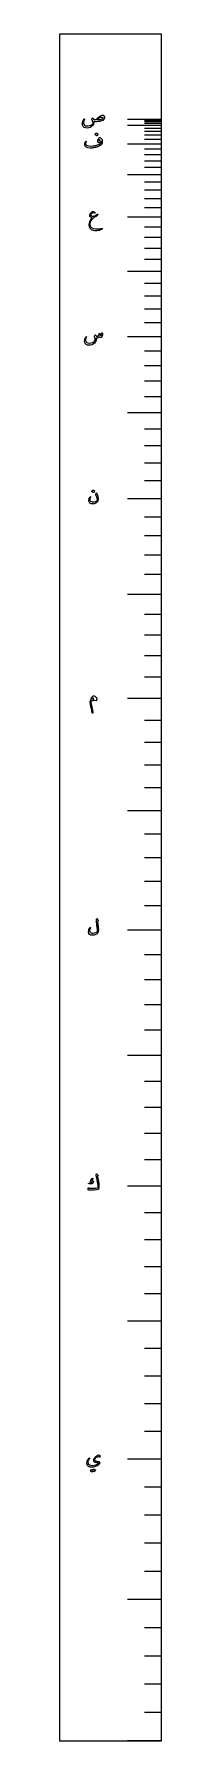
# Model space of a CAD drawing. Header units: millimetres. Extents: x 0 to 24, y 0 to 400.
import ezdxf

# ---------------------------------------------------------------- set-up
doc = ezdxf.new("R2010")
doc.units = ezdxf.units.MM
for name, color, linetype in [('CUT_OUTER', 1, 'Continuous'), ('ENGRAVE', 7, 'Continuous'), ('ENGRAVE_FINE', 8, 'Continuous'), ('TEXT', 5, 'Continuous')]:
    doc.layers.add(name, color=color, linetype=linetype)

msp = doc.modelspace()

# ---------------------------------------------------------------- linework, layer by layer
at = {"layer": 'CUT_OUTER'}
msp.add_lwpolyline([(0, 0), (24, 0), (24, 400), (0, 400)], close=True, dxfattribs=at)
at = {"layer": 'ENGRAVE'}
for points in [[(24, 380), (16, 380)], [(24, 378.554), (16, 378.554)], [(24, 374.2269), (16, 374.2269)], [(24, 367.0518), (16, 367.0518)], [(24, 357.0832), (16, 357.0832)], [(24, 344.397), (16, 344.397)], [(24, 329.0897), (16, 329.0897)], [(24, 311.2778), (16, 311.2778)], [(24, 291.0969), (16, 291.0969)], [(24, 268.7006), (16, 268.7006)], [(24, 244.2593), (16, 244.2593)], [(24, 217.959), (16, 217.959)], [(24, 190), (16, 190)], [(24, 160.5949), (16, 160.5949)], [(24, 129.9677), (16, 129.9677)], [(24, 98.3512), (16, 98.3512)], [(24, 65.9863), (16, 65.9863)], [(24, 33.1192), (16, 33.1192)], [(24, 0), (16, 0)]]:
    msp.add_lwpolyline(points, dxfattribs=at)
at = {"layer": 'ENGRAVE_FINE'}
for points in [[(24, 379.9421), (20, 379.9421)], [(24, 379.7685), (20, 379.7685)], [(24, 379.4792), (20, 379.4792)], [(24, 379.0743), (20, 379.0743)], [(24, 377.9183), (20, 377.9183)], [(24, 377.1675), (20, 377.1675)], [(24, 376.3019), (20, 376.3019)], [(24, 375.3216), (20, 375.3216)], [(24, 373.0183), (20, 373.0183)], [(24, 371.6961), (20, 371.6961)], [(24, 370.2606), (20, 370.2606)], [(24, 368.7124), (20, 368.7124)], [(24, 365.2794), (20, 365.2794)], [(24, 363.3958), (20, 363.3958)], [(24, 361.4015), (20, 361.4015)], [(24, 359.2971), (20, 359.2971)], [(24, 354.7606), (20, 354.7606)], [(24, 352.3299), (20, 352.3299)], [(24, 349.7918), (20, 349.7918)], [(24, 347.1473), (20, 347.1473)], [(24, 341.5417), (20, 341.5417)], [(24, 338.5825), (20, 338.5825)], [(24, 335.5201), (20, 335.5201)], [(24, 332.3555), (20, 332.3555)], [(24, 325.7236), (20, 325.7236)], [(24, 322.2583), (20, 322.2583)], [(24, 318.6948), (20, 318.6948)], [(24, 315.0343), (20, 315.0343)], [(24, 307.4265), (20, 307.4265)], [(24, 303.4815), (20, 303.4815)], [(24, 299.4441), (20, 299.4441)], [(24, 295.3155), (20, 295.3155)], [(24, 286.7896), (20, 286.7896)], [(24, 282.395), (20, 282.395)], [(24, 277.9144), (20, 277.9144)], [(24, 273.3491), (20, 273.3491)], [(24, 263.9702), (20, 263.9702)], [(24, 259.1594), (20, 259.1594)], [(24, 254.2696), (20, 254.2696)], [(24, 249.3024), (20, 249.3024)], [(24, 239.1417), (20, 239.1417)], [(24, 233.9514), (20, 233.9514)], [(24, 228.6897), (20, 228.6897)], [(24, 223.3584), (20, 223.3584)], [(24, 212.4933), (20, 212.4933)], [(24, 206.9628), (20, 206.9628)], [(24, 201.3693), (20, 201.3693)], [(24, 195.7145), (20, 195.7145)], [(24, 184.2277), (20, 184.2277)], [(24, 178.3992), (20, 178.3992)], [(24, 172.5164), (20, 172.5164)], [(24, 166.581), (20, 166.581)], [(24, 154.5599), (20, 154.5599)], [(24, 148.4778), (20, 148.4778)], [(24, 142.3505), (20, 142.3505)], [(24, 136.1798), (20, 136.1798)], [(24, 123.7159), (20, 123.7159)], [(24, 117.4265), (20, 117.4265)], [(24, 111.1012), (20, 111.1012)], [(24, 104.7422), (20, 104.7422)], [(24, 91.9303), (20, 91.9303)], [(24, 85.4814), (20, 85.4814)], [(24, 79.0064), (20, 79.0064)], [(24, 72.5074), (20, 72.5074)], [(24, 59.4451), (20, 59.4451)], [(24, 52.8858), (20, 52.8858)], [(24, 46.3104), (20, 46.3104)], [(24, 39.7208), (20, 39.7208)], [(24, 26.5075), (20, 26.5075)], [(24, 19.8877), (20, 19.8877)], [(24, 13.2618), (20, 13.2618)], [(24, 6.6319), (20, 6.6319)]]:
    msp.add_lwpolyline(points, dxfattribs=at)
at = {"layer": 'TEXT'}
for points in [[(10.0952, 381.0016), (10.2639, 380.9768), (10.4073, 380.8976), (10.5252, 380.7639), (10.6177, 380.5758), (10.628, 380.5038), (10.6202, 380.4234), (10.5942, 380.3345), (10.55, 380.2371), (10.4992, 380.1433), (10.4532, 380.0653), (10.4121, 380.003), (10.3758, 379.9565), (10.1641, 379.7823), (9.8774, 379.6468), (9.5157, 379.55), (9.079, 379.4919), (8.8162, 379.4792), (8.5649, 379.4847), (8.3251, 379.5083), (8.0968, 379.55), (8.0429, 379.1953), (7.9734, 378.9101), (7.8881, 378.6945), (7.7871, 378.5484), (7.5222, 378.3231), (7.221, 378.1552), (6.8835, 378.0449), (6.5097, 377.9919), (6.1162, 378.0104), (5.802, 378.1238), (5.567, 378.3322), (5.4113, 378.6355), (5.398, 378.6825), (5.3871, 378.7317), (5.3786, 378.7829), (5.3726, 378.8363), (5.3696, 378.8915), (5.3702, 378.9482), (5.3744, 379.0064), (5.3823, 379.0661), (5.3992, 379.1718), (5.421, 379.276), (5.4476, 379.3787), (5.479, 379.4798), (5.515, 379.5792), (5.5552, 379.6764), (5.5997, 379.7715), (5.6484, 379.8645), (5.67, 379.9023), (5.6913, 379.9383), (5.7123, 379.9725), (5.7331, 380.0048), (5.7532, 380.0354), (5.7724, 380.0641), (5.7907, 380.091), (5.8081, 380.1161), (5.8205, 380.1303), (5.8335, 380.1391), (5.8471, 380.1424), (5.8613, 380.1403), (5.8764, 380.1346), (5.8879, 380.127), (5.8958, 380.1176), (5.9, 380.1065), (5.9012, 380.0938), (5.9, 380.0798), (5.8964, 380.0647), (5.8903, 380.0484), (5.8549, 379.9949), (5.8214, 379.9359), (5.7896, 379.8715), (5.7597, 379.8016), (5.6968, 379.6229), (5.6581, 379.4544), (5.6435, 379.2963), (5.6532, 379.1484), (5.7436, 378.8674), (5.9085, 378.6633), (6.1477, 378.536), (6.4613, 378.4855), (6.7643, 378.4997), (7.0589, 378.5569), (7.345, 378.657), (7.6226, 378.8), (7.7064, 378.8596), (7.7786, 378.9319), (7.8394, 379.0168), (7.8887, 379.1145), (7.8945, 379.1281), (7.8972, 379.1448), (7.8969, 379.1644), (7.8935, 379.1871), (7.8509, 379.4036), (7.7956, 379.5935), (7.7275, 379.7569), (7.6468, 379.8935), (7.6307, 379.9186), (7.6214, 379.9407), (7.6186, 379.9598), (7.6226, 379.9758), (7.7726, 380.3726), (7.7941, 380.4025), (7.8149, 380.4149), (7.8352, 380.4098), (7.8548, 380.3871), (8.0339, 380.0823), (8.1297, 380.0369), (8.2528, 380.0024), (8.4031, 379.9788), (8.5806, 379.9661), (8.7914, 380.1715), (9.0028, 380.3617), (9.2148, 380.5368), (9.4274, 380.6968), (9.6306, 380.8301), (9.8097, 380.9254), (9.9645, 380.9826), (10.0952, 381.0016)], [(10.3323, 380.2855), (10.1838, 380.3986), (10.0286, 380.4669), (9.8668, 380.4905), (9.6984, 380.4694), (9.5157, 380.4049), (9.3065, 380.2988), (9.0706, 380.1509), (8.8081, 379.9613), (9.2862, 379.9598), (9.6996, 380.0133), (10.0483, 380.1219), (10.3323, 380.2855)], [(8.6169, 376.8011), (8.623, 376.8072), (8.6315, 376.8108), (8.6423, 376.812), (8.6556, 376.8108), (8.7497, 376.7727), (8.8383, 376.7261), (8.9215, 376.6711), (8.9992, 376.6076), (9.0068, 376.5979), (9.0101, 376.5882), (9.0092, 376.5786), (9.004, 376.5689), (8.7766, 376.2011), (8.7681, 376.1924), (8.7573, 376.1903), (8.744, 376.1948), (8.7282, 376.206), (8.7146, 376.2157), (8.6931, 376.2302), (8.6638, 376.2495), (8.6266, 376.2737), (8.5809, 376.3028), (8.5262, 376.3366), (8.4624, 376.3753), (8.3895, 376.4189), (8.3798, 376.4261), (8.375, 376.4334), (8.375, 376.4407), (8.3798, 376.4479)], [(9.4734, 375.7657), (9.5699, 375.7726), (9.6657, 375.7354), (9.761, 375.6541), (9.8556, 375.5286), (9.94, 375.3653), (10.0044, 375.1705), (10.0489, 374.9443), (10.0734, 374.6866), (10.0761, 374.5932), (10.0698, 374.5064), (10.0543, 374.4262), (10.0298, 374.3528), (9.9433, 374.2061), (9.8145, 374.0661), (9.6433, 373.9327), (9.4298, 373.806), (9.3093, 373.7472), (9.1849, 373.6917), (9.0565, 373.6395), (8.9242, 373.5907), (8.7877, 373.5451), (8.6466, 373.503), (8.501, 373.4641), (8.3508, 373.4286), (8.2001, 373.3967), (8.0526, 373.3687), (7.9085, 373.3446), (7.7677, 373.3245), (7.63, 373.3086), (7.495, 373.2973), (7.3627, 373.2905), (7.2331, 373.2882), (6.6926, 373.3321), (6.2956, 373.4733), (6.0418, 373.7119), (5.9315, 374.0479), (5.9281, 374.1259), (5.9327, 374.2148), (5.9451, 374.3146), (5.9653, 374.4253), (5.9983, 374.5469), (6.044, 374.6648), (6.1023, 374.7792), (6.1734, 374.8898), (6.184, 374.9026), (6.1964, 374.9116), (6.2106, 374.9171), (6.2266, 374.9189), (6.242, 374.9168), (6.2544, 374.9104), (6.2638, 374.8998), (6.2702, 374.885), (6.2732, 374.8687), (6.2726, 374.8536), (6.2683, 374.8396), (6.2605, 374.8269), (6.1298, 374.5699), (6.0863, 374.3503), (6.1298, 374.1683), (6.2605, 374.0237), (6.5487, 373.8731), (6.9101, 373.7842), (7.3447, 373.757), (7.8524, 373.7915), (8.0752, 373.8235), (8.2982, 373.8665), (8.5215, 373.9203), (8.7452, 373.985), (8.9688, 374.0606), (9.1921, 374.1471), (9.4152, 374.2445), (9.6379, 374.3528), (9.7565, 374.4208), (9.846, 374.4943), (9.9065, 374.5732), (9.9379, 374.6576), (9.921, 374.7157), (9.8944, 374.7689), (9.8581, 374.8173), (9.8121, 374.8608), (9.8067, 374.8629), (9.8, 374.8596), (9.7921, 374.8508), (9.7831, 374.8366), (9.7135, 374.7247), (9.6355, 374.6407), (9.549, 374.5844), (9.454, 374.556), (9.2804, 374.5536), (9.1468, 374.6044), (9.053, 374.7084), (8.9992, 374.8657), (9.0001, 375.0045), (9.0464, 375.1741), (9.138, 375.3746), (9.275, 375.606), (9.3182, 375.6631), (9.3657, 375.7088), (9.4174, 375.743), (9.4734, 375.7657)], [(9.5266, 375.0834), (9.5445, 375.1052), (9.5496, 375.1269), (9.542, 375.1487), (9.5218, 375.1705), (9.4395, 375.2231), (9.3669, 375.2358), (9.304, 375.2086), (9.2508, 375.1415), (9.2439, 375.1209), (9.2423, 375.1028), (9.2463, 375.087), (9.2556, 375.0737), (9.3234, 375.0308), (9.3911, 375.0181), (9.4589, 375.0356), (9.5266, 375.0834)], [(7.7435, 358.4042), (7.8195, 358.4247), (7.902, 358.4235), (7.9912, 358.4005), (8.0871, 358.3558), (8.1359, 358.3266), (8.1808, 358.2971), (8.2218, 358.2673), (8.2589, 358.2372), (8.292, 358.2071), (8.3212, 358.1773), (8.3464, 358.1479), (8.3677, 358.1187), (8.382, 358.0903), (8.3762, 358.0727), (8.3505, 358.0661), (8.3048, 358.0703), (8.0154, 358.0896), (7.7472, 358.0267), (7.5001, 357.8816), (7.2742, 357.6542), (7.2678, 357.6393), (7.2681, 357.6239), (7.2751, 357.6079), (7.2887, 357.5913), (7.4653, 357.4588), (7.6565, 357.3711), (7.8621, 357.3282), (8.0823, 357.33), (8.1219, 357.3378), (8.173, 357.3566), (8.2356, 357.3862), (8.3097, 357.4267), (8.4446, 357.509), (8.5637, 357.5816), (8.6671, 357.6445), (8.7548, 357.6977), (8.8268, 357.7413), (8.8831, 357.7751), (8.9236, 357.7993), (8.9484, 357.8138), (8.9838, 357.825), (9.0028, 357.8151), (9.0055, 357.7839), (8.9919, 357.7316), (8.9396, 357.5943), (8.894, 357.4921), (8.8549, 357.4249), (8.8226, 357.3929), (8.7229, 357.3455), (8.6175, 357.2907), (8.5064, 357.2282), (8.3895, 357.1582), (8.2669, 357.0806), (8.1385, 356.9955), (8.0044, 356.9028), (7.8645, 356.8026), (7.5839, 356.5537), (7.371, 356.2618), (7.2258, 355.927), (7.1484, 355.5493), (7.1448, 355.3437), (7.1774, 355.1526), (7.2464, 354.9759), (7.3516, 354.8138), (7.6144, 354.5967), (8.0012, 354.4485), (8.512, 354.3693), (9.1468, 354.359), (9.2449, 354.3651), (9.3506, 354.3735), (9.4639, 354.3844), (9.5847, 354.3977), (9.7128, 354.4137), (9.8478, 354.4328), (9.9898, 354.4549), (10.1387, 354.48), (10.1644, 354.4827), (10.1835, 354.4812), (10.1959, 354.4754), (10.2016, 354.4655), (10.1777, 354.4165), (10.0819, 354.3421), (9.914, 354.2423), (9.6742, 354.1171), (9.5284, 354.0484), (9.4008, 353.9973), (9.2913, 353.9637), (9.2, 353.9477), (8.8601, 353.9223), (8.5516, 353.9187), (8.2746, 353.9368), (8.029, 353.9767), (7.5657, 354.1494), (7.2403, 354.4255), (7.0528, 354.8051), (7.0032, 355.288), (7.0583, 355.7952), (7.1847, 356.2425), (7.3825, 356.6299), (7.6516, 356.9574), (7.4768, 357.0354), (7.3347, 357.1146), (7.2252, 357.1951), (7.1484, 357.2767), (7.1275, 357.3097), (7.1133, 357.3457), (7.1057, 357.3847), (7.1048, 357.4267), (7.1215, 357.5398), (7.1472, 357.6469), (7.182, 357.7479), (7.2258, 357.8429), (7.3416, 358.034), (7.4665, 358.1913), (7.6005, 358.3146), (7.7435, 358.4042)], [(9.921, 329.9461), (9.9294, 329.9673), (9.9403, 329.9824), (9.9536, 329.9915), (9.9694, 329.9945), (9.9896, 329.9921), (10.0069, 329.9848), (10.0211, 329.9727), (10.0323, 329.9558), (10.0598, 329.8953), (10.0794, 329.8203), (10.0912, 329.7308), (10.0952, 329.6268), (10.0846, 329.4568), (10.0528, 329.2953), (9.9999, 329.1423), (9.9258, 328.9977), (9.9004, 328.9629), (9.8726, 328.936), (9.8423, 328.917), (9.8097, 328.9058), (9.6914, 328.8982), (9.5641, 328.9191), (9.4277, 328.9684), (9.2823, 329.0461), (9.1598, 328.8783), (9.0149, 328.7667), (8.8477, 328.7113), (8.6581, 328.7122), (8.6519, 328.6102), (8.6429, 328.512), (8.6313, 328.4178), (8.6169, 328.3276), (8.5998, 328.2406), (8.58, 328.1564), (8.5575, 328.0749), (8.5323, 327.9961), (8.4736, 327.854), (8.3944, 327.7227), (8.2946, 327.6024), (8.1742, 327.4929), (7.8926, 327.3054), (7.5948, 327.1735), (7.2805, 327.0973), (6.95, 327.0768), (6.5777, 327.1273), (6.2835, 327.2594), (6.0672, 327.4732), (5.929, 327.7687), (5.9103, 327.8751), (5.9073, 328.0009), (5.92, 328.1461), (5.9484, 328.3106), (5.9941, 328.4909), (6.0585, 328.6784), (6.1416, 328.8731), (6.2435, 329.0751), (6.2517, 329.0878), (6.2617, 329.0969), (6.2735, 329.1024), (6.2871, 329.1042), (6.3007, 329.103), (6.3125, 329.0993), (6.3225, 329.0933), (6.3306, 329.0848), (6.3361, 329.0724), (6.3379, 329.0594), (6.3361, 329.0458), (6.3306, 329.0316), (6.2012, 328.7627), (6.1177, 328.5417), (6.0802, 328.3684), (6.0887, 328.2429), (6.2109, 327.9662), (6.4032, 327.7651), (6.6657, 327.6396), (6.9984, 327.5897), (7.4635, 327.6193), (7.8573, 327.7372), (8.1796, 327.9435), (8.4306, 328.238), (8.4297, 328.4322), (8.398, 328.6372), (8.3354, 328.8532), (8.2419, 329.08), (8.2301, 329.103), (8.2238, 329.1235), (8.2229, 329.1417), (8.2274, 329.1574), (8.2534, 329.2114), (8.2782, 329.262), (8.3018, 329.3094), (8.3242, 329.3534), (8.3454, 329.3934), (8.3653, 329.429), (8.3841, 329.46), (8.4016, 329.4864), (8.4116, 329.4976), (8.4222, 329.5022), (8.4334, 329.5), (8.4452, 329.4913), (8.4512, 329.4846), (8.4597, 329.4743), (8.4706, 329.4604), (8.4839, 329.4429), (8.499, 329.4217), (8.5153, 329.3969), (8.5329, 329.3685), (8.5516, 329.3364), (8.5897, 329.2747), (8.6218, 329.23), (8.6478, 329.2022), (8.6677, 329.1913), (8.7935, 329.1807), (8.9194, 329.2022), (9.0452, 329.2557), (9.171, 329.3413), (9.2166, 329.3981), (9.2617, 329.4913), (9.3061, 329.6207), (9.35, 329.7864), (9.3542, 329.8022), (9.3621, 329.8155), (9.3736, 329.8263), (9.3887, 329.8348), (9.4029, 329.8403), (9.4165, 329.8421), (9.4295, 329.8403), (9.4419, 329.8348), (9.4604, 329.8046), (9.4673, 329.7477), (9.4628, 329.6643), (9.4468, 329.5542), (9.5445, 329.4943), (9.6488, 329.455), (9.7598, 329.4362), (9.8774, 329.438), (9.8759, 329.4734), (9.8714, 329.5022), (9.8638, 329.5242), (9.8532, 329.5397), (9.8411, 329.5542), (9.8339, 329.5687), (9.8315, 329.5832), (9.8339, 329.5977)], [(8.7355, 292.4227), (8.776, 292.341), (8.8153, 292.2558), (8.8534, 292.1668), (8.8903, 292.0743), (8.9254, 291.9775), (8.9581, 291.8759), (8.9883, 291.7695), (9.0161, 291.6582), (9.04, 291.5473), (9.0585, 291.4374), (9.0715, 291.3284), (9.079, 291.2203), (9.0811, 291.1128), (9.0778, 291.0056), (9.0691, 290.8987), (9.0548, 290.792), (9.0312, 290.6802), (8.9992, 290.5767), (8.9587, 290.4818), (8.9097, 290.3953), (8.743, 290.1984), (8.5238, 290.0481), (8.2519, 289.9444), (7.9274, 289.8872), (7.6927, 289.8815), (7.4871, 289.9126), (7.3105, 289.9807), (7.1629, 290.0856), (7.0519, 290.2205), (6.9754, 290.3783), (6.9334, 290.5592), (6.9258, 290.763), (6.9533, 290.9789), (7.0117, 291.1864), (7.1009, 291.3854), (7.221, 291.5759), (7.24, 291.5977), (7.2585, 291.6098), (7.2763, 291.6122), (7.2935, 291.605), (7.3096, 291.5898), (7.3141, 291.5687), (7.3072, 291.5414), (7.2887, 291.5082), (7.169, 291.2684), (7.1097, 291.0521), (7.1109, 290.8595), (7.1726, 290.6904), (7.2854, 290.555), (7.4448, 290.4582), (7.6507, 290.4001), (7.9032, 290.3808), (8.2084, 290.4107), (8.4802, 290.4908), (8.7189, 290.6212), (8.9242, 290.8017), (8.9284, 290.8081), (8.9315, 290.8175), (8.9333, 290.8299), (8.9339, 290.8453), (8.9269, 290.9665), (8.9012, 291.1078), (8.8568, 291.269), (8.7935, 291.4501), (8.7579, 291.5413), (8.7234, 291.6261), (8.6901, 291.7046), (8.6581, 291.7767), (8.6269, 291.8422), (8.5964, 291.9007), (8.5664, 291.9523), (8.5371, 291.9969), (8.5232, 292.0202), (8.5153, 292.0416), (8.5135, 292.0613), (8.5177, 292.0791), (8.6629, 292.4372), (8.6765, 292.4581), (8.6931, 292.4626), (8.7128, 292.4508), (8.7355, 292.4227)], [(7.8403, 293.1485), (7.8464, 293.1545), (7.8548, 293.1582), (7.8657, 293.1594), (7.879, 293.1582), (7.9731, 293.1201), (8.0617, 293.0735), (8.1449, 293.0185), (8.2226, 292.955), (8.2301, 292.9453), (8.2335, 292.9356), (8.2326, 292.9259), (8.2274, 292.9162), (8, 292.5485), (7.9915, 292.5397), (7.9806, 292.5376), (7.9673, 292.5422), (7.9516, 292.5533), (7.938, 292.563), (7.9165, 292.5775), (7.8872, 292.5969), (7.85, 292.6211), (7.8043, 292.6501), (7.7496, 292.684), (7.6858, 292.7227), (7.6129, 292.7662), (7.6032, 292.7735), (7.5984, 292.7808), (7.5984, 292.788), (7.6032, 292.7953)], [(7.4097, 243.969), (7.4228, 244.0462), (7.4381, 244.1232), (7.4555, 244.1999), (7.475, 244.2762), (7.4972, 244.3517), (7.5228, 244.4256), (7.5517, 244.4981), (7.5839, 244.569), (7.6552, 244.6975), (7.729, 244.7976), (7.8052, 244.8693), (7.8839, 244.9125), (8.0036, 244.9334), (8.1355, 244.9089), (8.2794, 244.839), (8.4355, 244.7238), (8.4784, 244.6869), (8.5202, 244.6488), (8.5607, 244.6095), (8.6, 244.569), (8.6384, 244.5272), (8.6762, 244.4843), (8.7134, 244.4401), (8.75, 244.3948), (8.7688, 244.3685), (8.7815, 244.3428), (8.7881, 244.3177), (8.7887, 244.2932), (8.7724, 244.1944), (8.7573, 244.1063), (8.7433, 244.0287), (8.7306, 243.9617), (8.7195, 243.9062), (8.7101, 243.8631), (8.7025, 243.8324), (8.6968, 243.8141), (8.6826, 243.7918), (8.6641, 243.7778), (8.6414, 243.7724), (8.6145, 243.7754), (8.2398, 243.828), (7.9141, 243.7972), (7.6374, 243.6829), (7.4097, 243.4851), (7.3936, 243.4609), (7.3843, 243.4367), (7.3816, 243.4125), (7.3855, 243.3883), (7.4708, 243.0623), (7.5524, 242.723), (7.6304, 242.3704), (7.7048, 242.0045), (7.7889, 241.5121), (7.8234, 241.1577), (7.8083, 240.9411), (7.7435, 240.8625), (7.7172, 240.8686), (7.6964, 240.8915), (7.6809, 240.9315), (7.671, 240.9883), (7.6592, 241.1069), (7.6431, 241.2303), (7.6229, 241.3585), (7.5984, 241.4915), (7.5703, 241.6292), (7.5391, 241.771), (7.5049, 241.9171), (7.4677, 242.0674), (7.3434, 242.5715), (7.2609, 242.971), (7.2201, 243.2658), (7.221, 243.4561), (7.2347, 243.5445), (7.2518, 243.626), (7.2722, 243.7006), (7.296, 243.7682), (7.3221, 243.8288), (7.3498, 243.8825), (7.379, 243.9292), (7.4097, 243.969)], [(7.6613, 244.148), (7.706, 244.1666), (7.7532, 244.1837), (7.8028, 244.1993), (7.8548, 244.2133), (7.909, 244.2259), (7.9649, 244.2369), (8.0227, 244.2464), (8.0823, 244.2545), (7.9985, 244.3183), (7.9262, 244.3597), (7.8654, 244.3787), (7.8161, 244.3754), (7.7575, 244.3467), (7.7121, 244.2992), (7.68, 244.233), (7.6613, 244.148)], [(8.7815, 192.7), (8.7899, 192.7148), (8.8008, 192.7254), (8.8141, 192.7318), (8.8298, 192.7339), (8.8456, 192.7311), (8.8589, 192.723), (8.8698, 192.7094), (8.8782, 192.6903), (8.9233, 192.5793), (8.9714, 192.4835), (9.0225, 192.4027), (9.0766, 192.3371), (9.0926, 192.3135), (9.0972, 192.2863), (9.0902, 192.2554), (9.0718, 192.221), (9.06, 192.2043), (9.0488, 192.1883), (9.0382, 192.1729), (9.0282, 192.1581), (9.0189, 192.1442), (9.0101, 192.1315), (9.0019, 192.12), (8.9944, 192.1097), (8.9817, 192.0909), (8.9726, 192.0685), (8.9671, 192.0425), (8.9653, 192.0129), (8.9711, 191.9293), (8.9786, 191.8381), (8.988, 191.7394), (8.9992, 191.6331), (9.0119, 191.5192), (9.0258, 191.3978), (9.0409, 191.2688), (9.0573, 191.1323), (9.0756, 190.996), (9.0917, 190.8679), (9.1058, 190.748), (9.1177, 190.6363), (9.1279, 190.5324), (9.1365, 190.4361), (9.1436, 190.3473), (9.1492, 190.2661), (9.1555, 190.0257), (9.1359, 189.798), (9.0902, 189.583), (9.0185, 189.3806), (8.9487, 189.2618), (8.8407, 189.152), (8.6947, 189.0513), (8.5105, 188.9597), (8.3109, 188.8838), (8.1234, 188.8302), (7.948, 188.7991), (7.7847, 188.7903), (7.3758, 188.8466), (7.0831, 189.0008), (6.9065, 189.253), (6.846, 189.6032), (6.8671, 189.8642), (6.9355, 190.1198), (7.051, 190.3699), (7.2137, 190.6145), (7.2261, 190.6287), (7.2391, 190.6375), (7.2527, 190.6408), (7.2669, 190.6387), (7.2821, 190.633), (7.2935, 190.6254), (7.3014, 190.616), (7.3056, 190.6048), (7.3087, 190.5882), (7.3081, 190.5722), (7.3038, 190.5568), (7.296, 190.5419), (7.185, 190.3257), (7.1085, 190.1415), (7.0664, 189.9894), (7.0589, 189.8694), (7.1396, 189.6108), (7.3141, 189.4302), (7.5824, 189.3277), (7.9444, 189.3032), (8.2707, 189.3386), (8.548, 189.4206), (8.7763, 189.5491), (8.9556, 189.7242), (8.9519, 189.8087), (8.9454, 189.9075), (8.9361, 190.0204), (8.9242, 190.1476), (8.9092, 190.2893), (8.8909, 190.4458), (8.8693, 190.6171), (8.8444, 190.8032), (8.8208, 190.9953), (8.7984, 191.1843), (8.7772, 191.3703), (8.7573, 191.5532), (8.7388, 191.7332), (8.7222, 191.9101), (8.7074, 192.084), (8.6944, 192.2548), (8.675, 192.4194), (8.6759, 192.4381), (8.6786, 192.4556), (8.6832, 192.472), (8.6895, 192.4871)], [(8.7911, 132.8515), (8.8183, 132.7997), (8.8468, 132.7505), (8.8764, 132.7041), (8.9073, 132.6604), (8.9396, 132.6194), (8.9738, 132.5812), (9.0098, 132.5456), (9.0476, 132.5128), (9.0621, 132.4944), (9.0669, 132.4729), (9.0621, 132.4484), (9.0476, 132.4209), (8.9605, 132.2757), (8.952, 132.26), (8.946, 132.2467), (8.9423, 132.2358), (8.9411, 132.2273), (9.0207, 131.8349), (9.0899, 131.4804), (9.1489, 131.1636), (9.1976, 130.8846), (9.2357, 130.6437), (9.2629, 130.4412), (9.2792, 130.2772), (9.2847, 130.1515), (9.2847, 129.9144), (9.2804, 129.8393), (9.2726, 129.7638), (9.2611, 129.6881), (9.246, 129.612), (9.2269, 129.5356), (9.2036, 129.459), (9.1761, 129.382), (9.1444, 129.3048), (8.9986, 129.1901), (8.6774, 129.1124), (8.1808, 129.0716), (7.5089, 129.0677), (7.299, 129.0749), (7.1048, 129.087), (6.9264, 129.1039), (6.7637, 129.1257), (6.7489, 129.1321), (6.7383, 129.1414), (6.732, 129.1538), (6.7298, 129.1693), (6.7255, 129.2434), (6.722, 129.3108), (6.7194, 129.3716), (6.7177, 129.4257), (6.717, 129.4738), (6.7171, 129.5164), (6.7182, 129.5536), (6.7202, 129.5854), (6.7223, 129.6032), (6.7286, 129.6132), (6.7392, 129.6153), (6.754, 129.6096), (6.8671, 129.5754), (7.0129, 129.5503), (7.1913, 129.5343), (7.4024, 129.5273), (8.033, 129.5276), (8.5262, 129.5576), (8.8822, 129.6172), (9.1008, 129.7064), (9.1005, 129.8536), (9.0706, 130.1213), (9.011, 130.5093), (8.9218, 131.0177), (8.8283, 131.5266), (8.756, 131.9116), (8.7049, 132.1726), (8.675, 132.3096), (8.6656, 132.3471), (8.6569, 132.3822), (8.6487, 132.4148), (8.6411, 132.4451), (8.6342, 132.4726), (8.6278, 132.4971), (8.6221, 132.5186), (8.6169, 132.537), (8.6085, 132.5772), (8.6073, 132.6156), (8.6133, 132.6522), (8.6266, 132.687), (8.7185, 132.8709), (8.7261, 132.8833), (8.7343, 132.8914), (8.743, 132.8954), (8.7524, 132.8951), (8.7639, 132.8887), (8.7742, 132.8793), (8.7833, 132.8669), (8.7911, 132.8515)], [(7.8185, 131.8451), (7.8276, 131.8439), (7.8355, 131.8402), (7.8421, 131.8342), (7.8476, 131.8257), (7.8494, 131.8182), (7.85, 131.81), (7.8494, 131.8012), (7.8476, 131.7918), (7.746, 131.5354), (7.7336, 131.5094), (7.7206, 131.4894), (7.707, 131.4755), (7.6927, 131.4677), (7.632, 131.4504), (7.5802, 131.4277), (7.5376, 131.3996), (7.504, 131.366), (7.4974, 131.3485), (7.5065, 131.3298), (7.5312, 131.3098), (7.5718, 131.2886), (7.5988, 131.2792), (7.6268, 131.2705), (7.6557, 131.2623), (7.6855, 131.2548), (7.7165, 131.2478), (7.749, 131.2414), (7.783, 131.2357), (7.8185, 131.2306), (7.9413, 131.1794), (7.9806, 131.0745), (7.9365, 130.9157), (7.8089, 130.7031), (7.7562, 130.6399), (7.7048, 130.5906), (7.6546, 130.5553), (7.6056, 130.5338), (7.5518, 130.5226), (7.4774, 130.5181), (7.3825, 130.5202), (7.2669, 130.5289), (7.208, 130.5347), (7.152, 130.5423), (7.0991, 130.5516), (7.0492, 130.5628), (7.0023, 130.5749), (6.9585, 130.587), (6.9176, 130.5991), (6.8798, 130.6112), (6.8566, 130.6242), (6.8399, 130.639), (6.8299, 130.6557), (6.8266, 130.6741), (6.8296, 130.6932), (6.8387, 130.7068), (6.8538, 130.7149), (6.875, 130.7177), (6.9424, 130.7222), (7.019, 130.7261), (7.1045, 130.7294), (7.1992, 130.7322), (7.3758, 130.7373), (7.5137, 130.7479), (7.6129, 130.7639), (7.6734, 130.7854), (7.6813, 130.7911), (7.6855, 130.7987), (7.6861, 130.8081), (7.6831, 130.8193), (7.6788, 130.8262), (7.671, 130.8326), (7.6595, 130.8383), (7.6444, 130.8435), (7.504, 130.8773), (7.4454, 130.8943), (7.3952, 130.916), (7.3534, 130.9427), (7.3202, 130.9741), (7.292, 131.011), (7.2754, 131.0491), (7.2703, 131.0884), (7.2766, 131.1289), (7.3649, 131.4023), (7.4847, 131.6128), (7.6359, 131.7604), (7.8185, 131.8451)], [(9.3984, 66.4799), (9.2417, 66.5322), (9.0669, 66.5343), (8.874, 66.4862), (8.6629, 66.3879), (8.5289, 66.2942), (8.4173, 66.1823), (8.3281, 66.0522), (8.2613, 65.904), (8.2546, 65.8744), (8.254, 65.8436), (8.2595, 65.8115), (8.271, 65.7782), (8.3478, 65.6748), (8.4766, 65.5968), (8.6575, 65.5442), (8.8903, 65.517), (9.1202, 65.4925), (9.2871, 65.448), (9.3911, 65.3836), (9.4323, 65.2992), (9.4368, 65.1226), (9.402, 64.9653), (9.3279, 64.8274), (9.2145, 64.7089), (8.8543, 64.463), (8.4706, 64.2819), (8.0632, 64.1654), (7.6323, 64.1137), (7.1617, 64.1464), (6.8097, 64.2879), (6.5762, 64.5383), (6.4613, 64.8976), (6.4546, 65.0948), (6.4831, 65.3089), (6.5466, 65.5399), (6.6452, 65.7879), (6.6795, 65.8569), (6.7147, 65.9234), (6.7509, 65.9875), (6.7879, 66.0492), (6.8262, 66.1088), (6.8659, 66.1665), (6.9072, 66.2225), (6.95, 66.2766), (6.973, 66.299), (6.9935, 66.3081), (7.0117, 66.3038), (7.0274, 66.2863), (7.0362, 66.2645), (7.0383, 66.2428), (7.0338, 66.221), (7.0226, 66.1992), (6.8236, 65.8786), (6.7056, 65.5895), (6.6688, 65.3319), (6.7129, 65.1057), (6.855, 64.8674), (7.0637, 64.6992), (7.3389, 64.6012), (7.6806, 64.5734), (8.1185, 64.6082), (8.5129, 64.698), (8.8637, 64.8429), (9.171, 65.0428), (9.1894, 65.0597), (9.1964, 65.0766), (9.1918, 65.0936), (9.1758, 65.1105), (9.1108, 65.142), (8.998, 65.1686), (8.8374, 65.1903), (8.629, 65.2073), (8.417, 65.2333), (8.2552, 65.2823), (8.1436, 65.3543), (8.0823, 65.4492), (8.0538, 65.5608), (8.046, 65.6778), (8.0587, 65.8003), (8.0919, 65.9282), (8.1999, 66.1796), (8.3496, 66.4109), (8.541, 66.6223), (8.7742, 66.8137), (8.8362, 66.8591), (8.8964, 66.8984), (8.9547, 66.9317), (9.0113, 66.9589), (9.0657, 66.9804), (9.1177, 66.9964), (9.1673, 67.007), (9.2145, 67.0121), (9.399, 66.9949), (9.5121, 66.9141), (9.5538, 66.7699), (9.5242, 66.5621), (9.5018, 66.5062), (9.4734, 66.4738), (9.4389, 66.465), (9.3984, 66.4799)], [(8.0435, 63.6879), (8.0496, 63.694), (8.0581, 63.6976), (8.069, 63.6988), (8.0823, 63.6976), (8.1299, 63.6798), (8.176, 63.6601), (8.2206, 63.6386), (8.2637, 63.6153), (8.3056, 63.5899), (8.3466, 63.5621), (8.3866, 63.5319), (8.4258, 63.4992), (8.4334, 63.4892), (8.4367, 63.4786), (8.4358, 63.4675), (8.4306, 63.4557), (8.1984, 63.0879), (8.192, 63.0831), (8.1827, 63.0831), (8.1703, 63.0879), (8.1548, 63.0976), (8.1443, 63.1065), (8.127, 63.1188), (8.1031, 63.1343), (8.0726, 63.1532), (8.0351, 63.1758), (7.9903, 63.2022), (7.9383, 63.2326), (7.879, 63.267), (7.6952, 62.9815), (7.6867, 62.9727), (7.6758, 62.9706), (7.6625, 62.9751), (7.6468, 62.9863), (7.6332, 62.996), (7.6117, 63.0105), (7.5824, 63.0299), (7.5452, 63.054), (7.4995, 63.0831), (7.4448, 63.117), (7.3809, 63.1557), (7.3081, 63.1992), (7.3005, 63.2065), (7.2972, 63.2137), (7.2981, 63.221), (7.3032, 63.2282), (7.5403, 63.5815), (7.5464, 63.5875), (7.5548, 63.5911), (7.5657, 63.5924), (7.579, 63.5911), (7.6196, 63.578), (7.6589, 63.5627), (7.697, 63.5453), (7.7339, 63.5258), (7.7696, 63.5045), (7.804, 63.4817), (7.8373, 63.4573), (7.8694, 63.4315)]]:
    msp.add_lwpolyline(points, close=True, dxfattribs=at)

doc.saveas('drawing.dxf')
